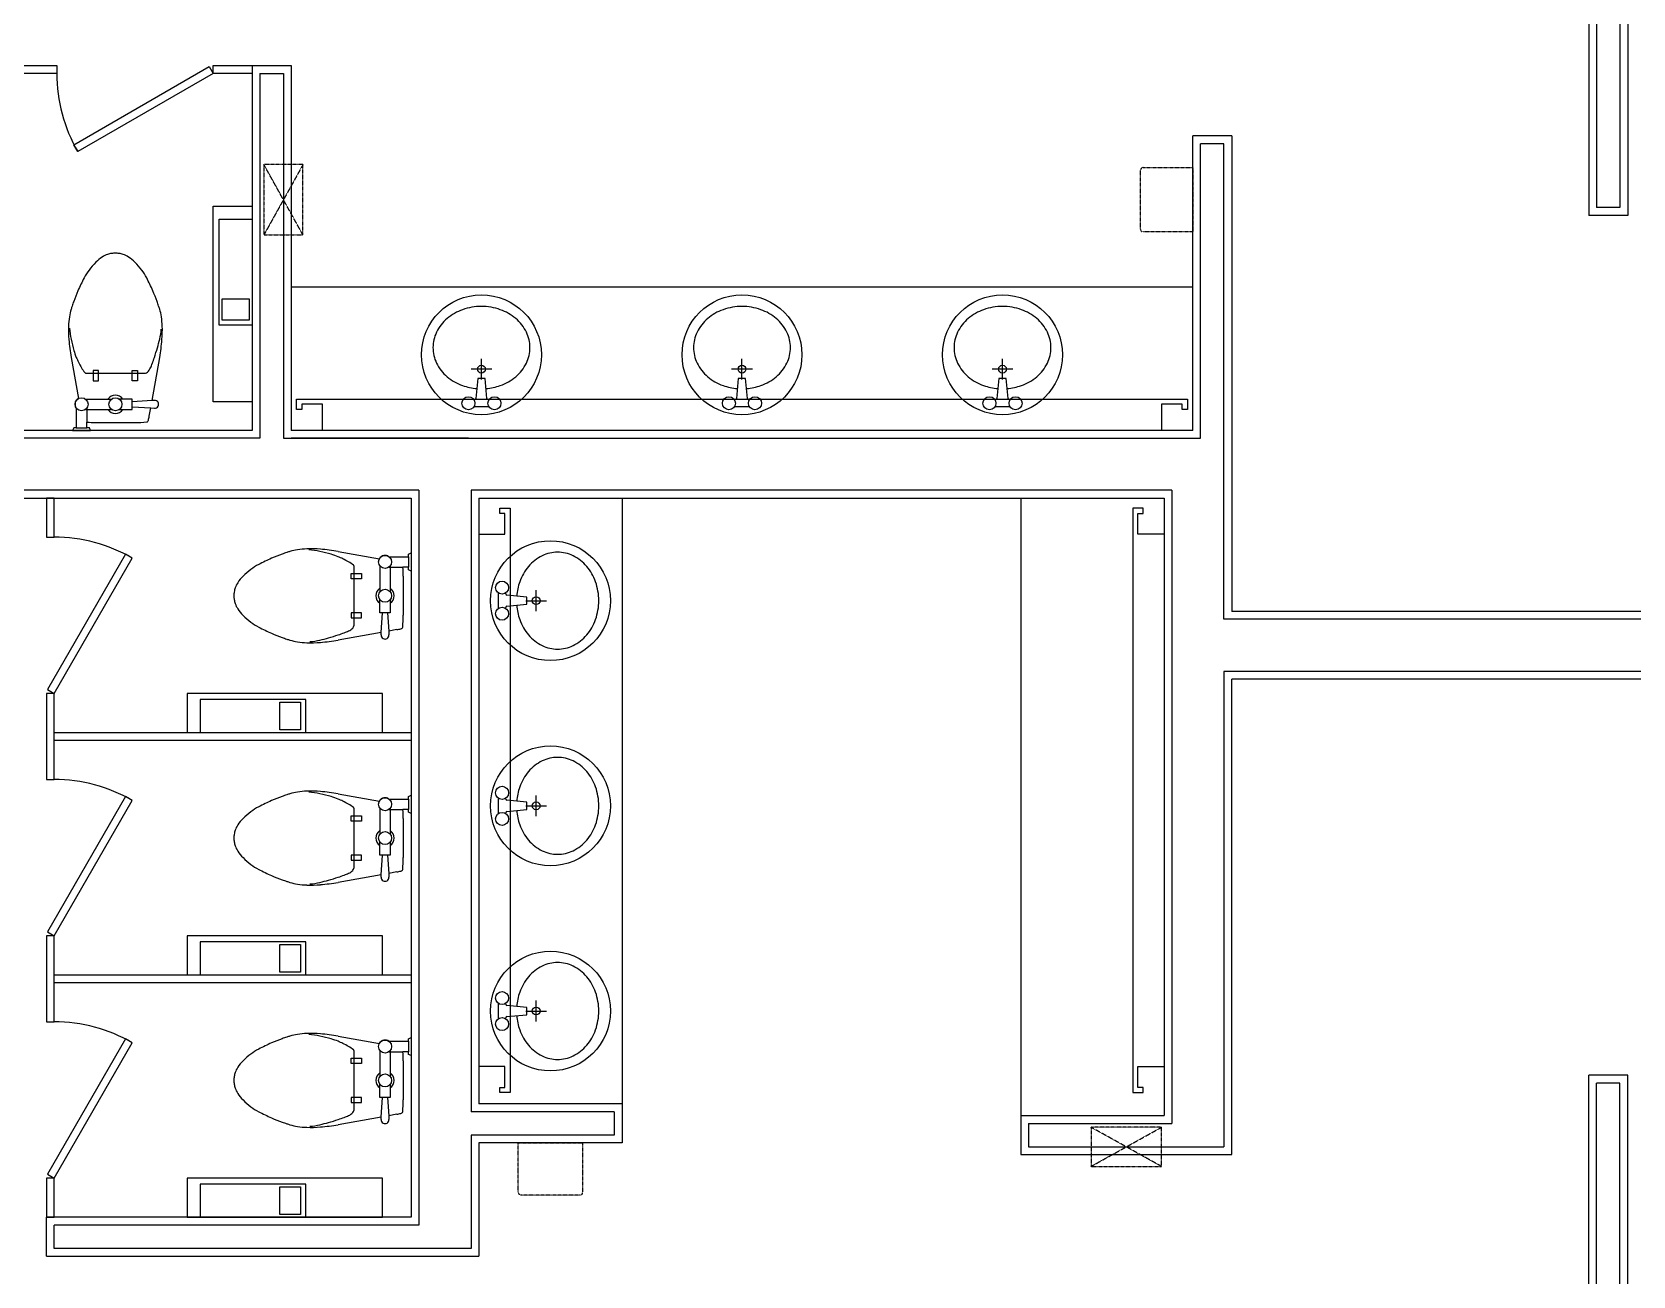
# Model space of a CAD drawing. Header units: millimetres. Extents: x -7718 to 421089, y 87466 to 341395.
# Drawn here: x 124328 to 130473, y 173913 to 178687 of the extents above; entities that cross this region are included whole.
import ezdxf

# ---------------------------------------------------------------- set-up
doc = ezdxf.new("R2010")
doc.units = ezdxf.units.MM
doc.header["$LTSCALE"] = 200
doc.header["$MEASUREMENT"] = 0
doc.linetypes.add('HIDDEN2', pattern=[0.188, 0.125, -0.063])
doc.layers.add('e-plan', color=9, linetype='CONTINUOUS')

msp = doc.modelspace()

# ---------------------------------------------------------------- linework, layer by layer
at = {"layer": 'e-plan'}
for p, q in [((130422.6, 181708.6), (130422.6, 178013.6)), ((130302.6, 181478.6), (130302.6, 177983.6)), ((130332.6, 181508.6), (130332.6, 178013.6)), ((130452.6, 181088.6), (130452.6, 177983.6)), ((124092.6, 178558.6), (124422.6, 178558.6)), ((124422.6, 178528.6), (124092.6, 178528.6)), ((124422.6, 178558.6), (124422.6, 178528.6)), ((124488, 178254.6), (125007.6, 178554.6)), ((125022.6, 178528.6), (124503, 178228.6)), ((125007.6, 178554.6), (125022.6, 178528.6)), ((125022.6, 178528.6), (125022.6, 178558.6)), ((125022.6, 178558.6), (125172.6, 178558.6)), ((125172.6, 178528.6), (125022.6, 178528.6)), ((125172.6, 178558.6), (125172.6, 177158.6)), ((125172.6, 178558.6), (125322.6, 178558.6)), ((125172.6, 178558.6), (125172.6, 178528.6)), ((125202.6, 178528.6), (125202.6, 177128.6)), ((125202.6, 178528.6), (125292.6, 178528.6)), ((125292.6, 178528.6), (125292.6, 177128.6)), ((125322.6, 178558.6), (125322.6, 177158.6)), ((128932.6, 178288.6), (128782.6, 178288.6)), ((128782.6, 177158.6), (128782.6, 178288.6)), ((128932.6, 178288.6), (128932.6, 176463.6)), ((124503, 178228.6), (124488, 178254.6)), ((128812.6, 177128.6), (128812.6, 178258.6)), ((128902.6, 178258.6), (128812.6, 178258.6)), ((128902.6, 176433.6), (128902.6, 178258.6)), ((125022.6, 177268.6), (125022.6, 178018.6)), ((125022.6, 178018.6), (125172.6, 178018.6)), ((125045.6, 177968.6), (125172.6, 177968.6)), ((125045.6, 177562.6), (125045.6, 177968.6)), ((125172.6, 178018.6), (125172.6, 177268.6)), ((125172.6, 177968.6), (125172.6, 177562.6)), ((130452.6, 177983.6), (130302.6, 177983.6)), ((130422.6, 178013.6), (130332.6, 178013.6)), ((125162.6, 177662.6), (125055.6, 177662.6)), ((125055.6, 177662.6), (125055.6, 177582.6)), ((125162.6, 177582.6), (125162.6, 177662.6)), ((125172.6, 177562.6), (125045.6, 177562.6)), ((125055.6, 177582.6), (125162.6, 177582.6)), ((124477.6, 177438.6), (124505.5, 177280.5)), ((124788.4, 177273), (124817.6, 177438.6)), ((126052.6, 177353.6), (126052.6, 177433.6)), ((127052.6, 177353.6), (127052.6, 177433.6)), ((128052.6, 177353.6), (128052.6, 177433.6)), ((124532.6, 177378.6), (124647.6, 177378.6)), ((124582.6, 177388.6), (124562.6, 177388.6)), ((124562.6, 177388.6), (124562.6, 177348.6)), ((124562.6, 177348.6), (124582.6, 177348.6)), ((124582.6, 177348.6), (124582.6, 177388.6)), ((124647.6, 177378.6), (124762.6, 177378.6)), ((124712.6, 177348.6), (124712.6, 177388.6)), ((124712.6, 177388.6), (124732.6, 177388.6)), ((124732.6, 177348.6), (124712.6, 177348.6)), ((124732.6, 177388.6), (124732.6, 177348.6)), ((126092.6, 177393.6), (126012.6, 177393.6)), ((126038.6, 177357.6), (126031.4, 177281.1)), ((126066.6, 177357.6), (126038.6, 177357.6)), ((126073.8, 177281.1), (126066.6, 177357.6)), ((127092.6, 177393.6), (127012.6, 177393.6)), ((127038.6, 177357.6), (127031.4, 177281.1)), ((127066.6, 177357.6), (127038.6, 177357.6)), ((127073.8, 177281.1), (127066.6, 177357.6)), ((128092.6, 177393.6), (128012.6, 177393.6)), ((128038.6, 177357.6), (128031.3, 177281.1)), ((128066.6, 177357.6), (128038.6, 177357.6)), ((128073.8, 177281.1), (128066.6, 177357.6)), ((124497.6, 177243.6), (124497.6, 177168.6)), ((124532.6, 177278.6), (124632.6, 177278.6)), ((124532.6, 177238.6), (124632.6, 177238.6)), ((124537.6, 177243.6), (124537.6, 177189.9)), ((124712.6, 177278.6), (124662.6, 177278.6)), ((124662.6, 177238.6), (124712.6, 177238.6)), ((124712.6, 177238.6), (124712.6, 177278.6)), ((124788.4, 177273), (124712.6, 177268.6)), ((124712.6, 177248.6), (124783.2, 177244.4)), ((124777.6, 177213.6), (124783.2, 177244.4)), ((124783.2, 177244.4), (124797.6, 177243.6)), ((124797.6, 177273.6), (124788.4, 177273)), ((125172.6, 177268.6), (125022.6, 177268.6)), ((125342.6, 177238.6), (125342.6, 177278.6)), ((125342.6, 177278.6), (128762.6, 177278.6)), ((125362.6, 177238.6), (125342.6, 177238.6)), ((125442.6, 177258.6), (125362.6, 177258.6)), ((125362.6, 177258.6), (125362.6, 177238.6)), ((125442.6, 177158.6), (125442.6, 177258.6)), ((126026.4, 177276.6), (126023.3, 177276.6)), ((126081.9, 177248.6), (126023.3, 177248.6)), ((126081.9, 177276.6), (126078.8, 177276.6)), ((127026.4, 177276.6), (127023.3, 177276.6)), ((127081.9, 177248.6), (127023.3, 177248.6)), ((127081.9, 177276.6), (127078.8, 177276.6)), ((128026.4, 177276.6), (128023.3, 177276.6)), ((128081.9, 177248.6), (128023.3, 177248.6)), ((128081.9, 177276.6), (128078.8, 177276.6)), ((128742.6, 177258.6), (128662.6, 177258.6)), ((128662.6, 177258.6), (128662.6, 177158.6)), ((128742.6, 177238.6), (128742.6, 177258.6)), ((128762.6, 177238.6), (128742.6, 177238.6)), ((128762.6, 177278.6), (128762.6, 177238.6)), ((124487.6, 177168.6), (124482.6, 177158.6)), ((124497.6, 177168.6), (124487.6, 177168.6)), ((124497.6, 177168.6), (124537.6, 177168.6)), ((124537.6, 177168.6), (124537.6, 177189.9)), ((124547.6, 177168.6), (124537.6, 177168.6)), ((124552.6, 177158.6), (124547.6, 177168.6)), ((124572.6, 177188.6), (124647.6, 177188.6)), ((124647.6, 177188.6), (124722.6, 177188.6)), ((125202.6, 177128.6), (121452.6, 177128.6)), ((125172.6, 177158.6), (121482.6, 177158.6)), ((124482.6, 177158.6), (124552.6, 177158.6)), ((125292.6, 177128.6), (128812.6, 177128.6)), ((128782.6, 177158.6), (125322.6, 177158.6)), ((126002.6, 177128.6), (125322.6, 177128.6)), ((125812.6, 176928.6), (121452.6, 176928.6)), ((125812.6, 176928.6), (125812.6, 174108.6)), ((128702.6, 176928.6), (126012.6, 176928.6)), ((126012.6, 176928.6), (126012.6, 174543.6)), ((128702.6, 176928.6), (128702.6, 174498.6)), ((121482.6, 176898.6), (125782.6, 176898.6)), ((124412.6, 176898.6), (124382.6, 176898.6)), ((124382.6, 176898.6), (124382.6, 176748.6)), ((124412.6, 176748.6), (124412.6, 176898.6)), ((125782.6, 176898.6), (125782.6, 174138.6)), ((126042.6, 176898.6), (128672.6, 176898.6)), ((126042.6, 176898.6), (126042.6, 174573.6)), ((126122.6, 176840), (126122.6, 176860)), ((126122.6, 176860), (126162.6, 176860)), ((126162.6, 176860), (126162.6, 174617)), ((128592.6, 176860), (128552.6, 176860)), ((128552.6, 176860), (128552.6, 174617)), ((128592.6, 176840), (128592.6, 176860)), ((128672.6, 176898.6), (128672.6, 174528.6)), ((126142.6, 176840), (126122.6, 176840)), ((126142.6, 176760), (126142.6, 176840)), ((128572.6, 176760), (128572.6, 176840)), ((128572.6, 176840), (128592.6, 176840)), ((124382.6, 176748.6), (124412.6, 176748.6)), ((126042.6, 176760), (126142.6, 176760)), ((128672.6, 176760), (128572.6, 176760)), ((124686.6, 176683.2), (124386.6, 176163.6)), ((124712.6, 176668.2), (124686.6, 176683.2)), ((125502.6, 176693.6), (125660.7, 176665.7)), ((125697.6, 176673.6), (125772.6, 176673.6)), ((125772.6, 176683.6), (125782.6, 176688.6)), ((125772.6, 176673.6), (125772.6, 176683.6)), ((125772.6, 176673.6), (125772.6, 176633.6)), ((125782.6, 176688.6), (125782.6, 176618.6)), ((124412.6, 176148.6), (124712.6, 176668.2)), ((125552.6, 176588.6), (125552.6, 176608.6)), ((125552.6, 176608.6), (125592.6, 176608.6)), ((125562.6, 176638.6), (125562.6, 176523.6)), ((125592.6, 176608.6), (125592.6, 176588.6)), ((125662.6, 176638.6), (125662.6, 176538.6)), ((125697.6, 176633.6), (125751.2, 176633.6)), ((125702.6, 176638.6), (125702.6, 176538.6)), ((125772.6, 176633.6), (125751.2, 176633.6)), ((125772.6, 176623.6), (125772.6, 176633.6)), ((125782.6, 176618.6), (125772.6, 176623.6)), ((125592.6, 176588.6), (125552.6, 176588.6)), ((125752.6, 176598.6), (125752.6, 176523.6)), ((125562.6, 176523.6), (125562.6, 176408.6)), ((125662.6, 176458.6), (125662.6, 176508.6)), ((125702.6, 176508.6), (125702.6, 176458.6)), ((125752.6, 176523.6), (125752.6, 176448.6)), ((126117.6, 176475.6), (126117.6, 176534.1)), ((126145.6, 176531), (126145.6, 176534.1)), ((126226.6, 176518.8), (126150.1, 176526.1)), ((126150.1, 176483.6), (126226.6, 176490.8)), ((126222.6, 176504.8), (126302.6, 176504.8)), ((126226.6, 176490.8), (126226.6, 176518.8)), ((126262.6, 176464.8), (126262.6, 176544.8)), ((125592.6, 176458.6), (125552.6, 176458.6)), ((125552.6, 176458.6), (125552.6, 176438.6)), ((125552.6, 176438.6), (125592.6, 176438.6)), ((125592.6, 176438.6), (125592.6, 176458.6)), ((125702.6, 176458.6), (125662.6, 176458.6)), ((125668.1, 176382.8), (125672.6, 176458.6)), ((125692.6, 176458.6), (125696.7, 176388)), ((126145.6, 176475.6), (126145.6, 176478.6)), ((131702.6, 176433.6), (128902.6, 176433.6)), ((131672.6, 176463.6), (128932.6, 176463.6)), ((125668.1, 176382.8), (125502.6, 176353.6)), ((125667.6, 176373.6), (125668.1, 176382.8)), ((125727.6, 176393.6), (125696.7, 176388)), ((125696.7, 176388), (125697.6, 176373.6)), ((131702.6, 176233.6), (128902.6, 176233.6)), ((128902.6, 176233.6), (128902.6, 174408.6)), ((131672.6, 176203.6), (128932.6, 176203.6)), ((128932.6, 174378.6), (128932.6, 176203.6)), ((124412.6, 176148.6), (124382.6, 176148.6)), ((124382.6, 176148.6), (124382.6, 175818.6)), ((124386.6, 176163.6), (124412.6, 176148.6)), ((124412.6, 175818.6), (124412.6, 176148.6)), ((125672.6, 176148.6), (124922.6, 176148.6)), ((124922.6, 176148.6), (124922.6, 175998.6)), ((124972.6, 176125.6), (124972.6, 175998.6)), ((125378.6, 176125.6), (124972.6, 176125.6)), ((125378.6, 175998.6), (125378.6, 176125.6)), ((125672.6, 175998.6), (125672.6, 176148.6)), ((125278.6, 176008.6), (125278.6, 176115.6)), ((125278.6, 176115.6), (125358.6, 176115.6)), ((125358.6, 176115.6), (125358.6, 176008.6)), ((124412.6, 175968.6), (124412.6, 175998.6)), ((124412.6, 175998.6), (124922.7, 175998.6)), ((124922.6, 175998.6), (125672.6, 175998.6)), ((124922.7, 175998.6), (124922.7, 175998.4)), ((124922.7, 175998.4), (124972.7, 175998.4)), ((124972.6, 175998.6), (125378.6, 175998.6)), ((124972.7, 175998.4), (125378.7, 175998.5)), ((124972.7, 175998.4), (124972.7, 175998.4)), ((125358.6, 176008.6), (125278.6, 176008.6)), ((125378.7, 175998.5), (125782.6, 175998.6)), ((125782.6, 175998.6), (125782.6, 175968.6)), ((125782.6, 175968.6), (124412.6, 175968.6)), ((124382.6, 175818.6), (124412.6, 175818.6)), ((124686.6, 175753.2), (124386.6, 175233.6)), ((124712.6, 175738.2), (124686.6, 175753.2)), ((125502.6, 175763.6), (125660.7, 175735.7)), ((125772.6, 175753.6), (125782.6, 175758.6)), ((125772.6, 175743.6), (125772.6, 175753.6)), ((125782.6, 175758.6), (125782.6, 175688.6)), ((126262.6, 175677.3), (126262.6, 175757.3)), ((124412.6, 175218.6), (124712.6, 175738.2)), ((125562.6, 175708.6), (125562.6, 175593.6)), ((125662.6, 175708.6), (125662.6, 175608.6)), ((125697.6, 175743.6), (125772.6, 175743.6)), ((125697.6, 175703.6), (125751.2, 175703.6)), ((125702.6, 175708.6), (125702.6, 175608.6)), ((125772.6, 175703.6), (125751.2, 175703.6)), ((125772.6, 175743.6), (125772.6, 175703.6)), ((125772.6, 175693.6), (125772.6, 175703.6)), ((125782.6, 175688.6), (125772.6, 175693.6)), ((126117.6, 175688.1), (126117.6, 175746.6)), ((126145.6, 175743.5), (126145.6, 175746.6)), ((126145.6, 175688.1), (126145.6, 175691.1)), ((126226.6, 175731.3), (126150.1, 175738.6)), ((126150.1, 175696.1), (126226.6, 175703.3)), ((126222.6, 175717.3), (126302.6, 175717.3)), ((126226.6, 175703.3), (126226.6, 175731.3)), ((125552.6, 175658.6), (125552.6, 175678.6)), ((125552.6, 175678.6), (125592.6, 175678.6)), ((125592.6, 175658.6), (125552.6, 175658.6)), ((125592.6, 175678.6), (125592.6, 175658.6)), ((125752.6, 175668.6), (125752.6, 175593.6)), ((125562.6, 175593.6), (125562.6, 175478.6)), ((125662.6, 175528.6), (125662.6, 175578.6)), ((125702.6, 175578.6), (125702.6, 175528.6)), ((125752.6, 175593.6), (125752.6, 175518.6)), ((125592.6, 175528.6), (125552.6, 175528.6)), ((125552.6, 175528.6), (125552.6, 175508.6)), ((125552.6, 175508.6), (125592.6, 175508.6)), ((125592.6, 175508.6), (125592.6, 175528.6)), ((125702.6, 175528.6), (125662.6, 175528.6)), ((125668.1, 175452.8), (125672.6, 175528.6)), ((125692.6, 175528.6), (125696.7, 175458)), ((125668.1, 175452.8), (125502.6, 175423.6)), ((125667.6, 175443.6), (125668.1, 175452.8)), ((125727.6, 175463.6), (125696.7, 175458)), ((125696.7, 175458), (125697.6, 175443.6)), ((124412.6, 175218.6), (124382.6, 175218.6)), ((124382.6, 175218.6), (124382.6, 174888.6)), ((124386.6, 175233.6), (124412.6, 175218.6)), ((124412.6, 174888.6), (124412.6, 175218.6)), ((125672.6, 175218.6), (124922.6, 175218.6)), ((124922.6, 175218.6), (124922.6, 175068.6)), ((124972.6, 175195.6), (124972.6, 175068.6)), ((125378.6, 175195.6), (124972.6, 175195.6)), ((125378.6, 175068.6), (125378.6, 175195.6)), ((125672.6, 175068.6), (125672.6, 175218.6)), ((125278.6, 175078.6), (125278.6, 175185.6)), ((125278.6, 175185.6), (125358.6, 175185.6)), ((125358.6, 175185.6), (125358.6, 175078.6)), ((125358.6, 175078.6), (125278.6, 175078.6)), ((124412.6, 175038.6), (124412.6, 175068.6)), ((124412.6, 175068.6), (124922.7, 175068.6)), ((125782.6, 175038.6), (124412.6, 175038.6)), ((124922.6, 175068.6), (125672.6, 175068.6)), ((124922.7, 175068.6), (124922.7, 175068.4)), ((124922.7, 175068.4), (124972.7, 175068.4)), ((124972.6, 175068.6), (125378.6, 175068.6)), ((124972.7, 175068.4), (125378.7, 175068.5)), ((124972.7, 175068.4), (124972.7, 175068.4)), ((125378.7, 175068.5), (125782.6, 175068.6)), ((125782.6, 175068.6), (125782.6, 175038.6)), ((126117.6, 174900.6), (126117.6, 174959.1)), ((126145.6, 174956), (126145.6, 174959.1)), ((126226.6, 174943.8), (126150.1, 174951.1)), ((126262.6, 174889.8), (126262.6, 174969.8)), ((124382.6, 174888.6), (124412.6, 174888.6)), ((126145.6, 174900.6), (126145.6, 174903.6)), ((126150.1, 174908.6), (126226.6, 174915.8)), ((126222.6, 174929.8), (126302.6, 174929.8)), ((126226.6, 174915.8), (126226.6, 174943.8)), ((125502.6, 174833.6), (125660.7, 174805.7)), ((125772.6, 174823.6), (125782.6, 174828.6)), ((125782.6, 174828.6), (125782.6, 174758.6)), ((124686.6, 174823.2), (124386.6, 174303.6)), ((124412.6, 174288.6), (124712.6, 174808.2)), ((124712.6, 174808.2), (124686.6, 174823.2)), ((125562.6, 174778.6), (125562.6, 174663.6)), ((125662.6, 174778.6), (125662.6, 174678.6)), ((125697.6, 174813.6), (125772.6, 174813.6)), ((125697.6, 174773.6), (125751.2, 174773.6)), ((125702.6, 174778.6), (125702.6, 174678.6)), ((125772.6, 174773.6), (125751.2, 174773.6)), ((125772.6, 174813.6), (125772.6, 174823.6)), ((125772.6, 174813.6), (125772.6, 174773.6)), ((125772.6, 174763.6), (125772.6, 174773.6)), ((125552.6, 174728.6), (125552.6, 174748.6)), ((125552.6, 174748.6), (125592.6, 174748.6)), ((125592.6, 174728.6), (125552.6, 174728.6)), ((125592.6, 174748.6), (125592.6, 174728.6)), ((125752.6, 174738.6), (125752.6, 174663.6)), ((125782.6, 174758.6), (125772.6, 174763.6)), ((126142.6, 174717), (126042.6, 174717)), ((126142.6, 174637), (126142.6, 174717)), ((128572.6, 174637), (128572.6, 174717)), ((128572.6, 174717), (128672.6, 174717)), ((125562.6, 174663.6), (125562.6, 174548.6)), ((125662.6, 174598.6), (125662.6, 174648.6)), ((125702.6, 174648.6), (125702.6, 174598.6)), ((125752.6, 174663.6), (125752.6, 174588.6)), ((130452.6, 174683.6), (130302.6, 174683.6)), ((130302.6, 171188.6), (130302.6, 174683.6)), ((130332.6, 171158.6), (130332.6, 174653.6)), ((130422.6, 174653.6), (130332.6, 174653.6)), ((130422.6, 170958.6), (130422.6, 174653.6)), ((130452.6, 171158.6), (130452.6, 174683.6)), ((125592.6, 174598.6), (125552.6, 174598.6)), ((125552.6, 174598.6), (125552.6, 174578.6)), ((125592.6, 174578.6), (125592.6, 174598.6)), ((125702.6, 174598.6), (125662.6, 174598.6)), ((125668.1, 174522.8), (125672.6, 174598.6)), ((125692.6, 174598.6), (125696.7, 174528)), ((126122.6, 174617), (126122.6, 174637)), ((126122.6, 174637), (126142.6, 174637)), ((126162.6, 174617), (126122.6, 174617)), ((128552.6, 174617), (128592.6, 174617)), ((128592.6, 174637), (128572.6, 174637)), ((128592.6, 174617), (128592.6, 174637)), ((125668.1, 174522.8), (125502.6, 174493.6)), ((125552.6, 174578.6), (125592.6, 174578.6)), ((125667.6, 174513.6), (125668.1, 174522.8)), ((125727.6, 174533.6), (125696.7, 174528)), ((125696.7, 174528), (125697.6, 174513.6)), ((126562.6, 174543.6), (126012.6, 174543.6)), ((126592.6, 174573.6), (126042.6, 174573.6)), ((126562.6, 174543.6), (126562.6, 174453.6)), ((126592.6, 174573.6), (126592.6, 174423.6)), ((128122.6, 174528.6), (128672.6, 174528.6)), ((128122.6, 174528.6), (128122.6, 174378.6)), ((128152.6, 174498.6), (128702.6, 174498.6)), ((128152.6, 174498.6), (128152.6, 174408.6)), ((126012.6, 174453.6), (126012.6, 174018.6)), ((126562.6, 174453.6), (126012.6, 174453.6)), ((126042.6, 174423.6), (126042.6, 173988.6)), ((126592.6, 174423.6), (126042.6, 174423.6)), ((128152.6, 174408.6), (128902.6, 174408.6)), ((128122.6, 174378.6), (128932.6, 174378.6)), ((124412.6, 174288.6), (124382.6, 174288.6)), ((124382.6, 174288.6), (124382.6, 174138.6)), ((124386.6, 174303.6), (124412.6, 174288.6)), ((124412.6, 174138.6), (124412.6, 174288.6)), ((125672.6, 174288.6), (124922.6, 174288.6)), ((124922.6, 174288.6), (124922.6, 174138.6)), ((125672.6, 174138.6), (125672.6, 174288.6)), ((124972.6, 174265.6), (124972.6, 174138.6)), ((125378.6, 174265.6), (124972.6, 174265.6)), ((125278.6, 174148.6), (125278.6, 174255.6)), ((125278.6, 174255.6), (125358.6, 174255.6)), ((125358.6, 174255.6), (125358.6, 174148.6)), ((125378.6, 174138.6), (125378.6, 174265.6)), ((124382.6, 173988.6), (124382.6, 174138.6)), ((125782.6, 174138.6), (124382.6, 174138.6)), ((124382.6, 174138.6), (124412.6, 174138.6)), ((125812.6, 174108.6), (124412.6, 174108.6)), ((124412.6, 174018.6), (124412.6, 174108.6)), ((124922.6, 174138.6), (125672.6, 174138.6)), ((124972.6, 174138.6), (125378.6, 174138.6)), ((125358.6, 174148.6), (125278.6, 174148.6)), ((124382.6, 173988.6), (126042.6, 173988.6)), ((126012.6, 174018.6), (124412.6, 174018.6))]:
    msp.add_line(p, q, dxfattribs=at)
at = {"layer": 'e-plan', "linetype": 'HIDDEN2', "ltscale": 0.02}
for p, q in [((125367.6, 177908.6), (125217.6, 178178.6)), ((125367.6, 178178.6), (125217.6, 177908.6)), ((128392.6, 174333.6), (128662.6, 174483.6)), ((128662.6, 174333.6), (128392.6, 174483.6))]:
    msp.add_line(p, q, dxfattribs=at)
at = {"layer": 'e-plan', "linetype": 'HIDDEN2', "ltscale": 0.005}
for p, q in [((125367.6, 178178.6), (125217.6, 178178.6)), ((125217.6, 178178.6), (125217.6, 177908.6)), ((125367.6, 177908.6), (125367.6, 178178.6)), ((128582.6, 177930.1), (128582.6, 178157.1)), ((128592.6, 178167.1), (128782.6, 178167.1)), ((128782.6, 178167.1), (128782.6, 177920.1)), ((125217.6, 177908.6), (125367.6, 177908.6)), ((128782.6, 177920.1), (128592.6, 177920.1)), ((128392.6, 174483.6), (128392.6, 174333.6)), ((128662.6, 174483.6), (128392.6, 174483.6)), ((128662.6, 174333.6), (128662.6, 174483.6)), ((126194.1, 174233.6), (126194.1, 174423.6)), ((126194.1, 174423.6), (126441.1, 174423.6)), ((126441.1, 174423.6), (126441.1, 174233.6)), ((128392.6, 174333.6), (128662.6, 174333.6)), ((126431.1, 174223.6), (126204.1, 174223.6))]:
    msp.add_line(p, q, dxfattribs=at)
at = {"layer": 'e-plan', "ltscale": 400}
for p, q in [((128782.6, 177708.6), (125322.6, 177708.6)), ((126592.6, 176898.6), (126592.6, 174573.6)), ((128122.6, 176898.6), (128122.6, 174528.6))]:
    msp.add_line(p, q, dxfattribs=at)
at = {"layer": 'e-plan'}
for centre, radius in [((126052.6, 177448.6), 230), ((127052.6, 177448.6), 230), ((128052.6, 177448.6), 230), ((126052.6, 177393.6), 15), ((127052.6, 177393.6), 15), ((128052.6, 177393.6), 15), ((124517.6, 177258.6), 25), ((124647.6, 177258.6), 25), ((126002.6, 177262.6), 25), ((126102.6, 177262.6), 25), ((127002.6, 177262.6), 25), ((127102.6, 177262.6), 25), ((128002.6, 177262.6), 25), ((128102.6, 177262.6), 25), ((126317.6, 176504.8), 230), ((125682.6, 176653.6), 25), ((125682.6, 176523.6), 25), ((126131.6, 176554.8), 25), ((126262.6, 176504.8), 15), ((126131.6, 176454.8), 25), ((126317.6, 175717.3), 230), ((125682.6, 175723.6), 25), ((126131.6, 175767.3), 25), ((126131.6, 175667.3), 25), ((126262.6, 175717.3), 15), ((125682.6, 175593.6), 25), ((126317.6, 174929.8), 230), ((126131.6, 174979.8), 25), ((126131.6, 174879.8), 25), ((126262.6, 174929.8), 15), ((125682.6, 174793.6), 25), ((125682.6, 174663.6), 25)]:
    msp.add_circle(centre, radius, dxfattribs=at)
for centre, radius, start, end in [((125022.6, 178528.6), 600, 180, 210), ((124650.9, 177731), 107.9, 99.46232, 107.99006), ((124647.6, 177750.9), 87.7, 90, 99.46232), ((124647.6, 177750.9), 87.7, 80.53768, 90), ((124644.3, 177731), 107.9, 72.00994, 80.53768), ((124764.9, 177609.8), 273.1, 134.78082, 143.1301), ((124688.8, 177686.5), 165, 123.69007, 134.78082), ((124643.1, 177755), 82.6, 107.99006, 123.69007), ((124652.1, 177755), 82.6, 56.30993, 72.00994), ((124606.4, 177686.5), 165, 45.21918, 56.30993), ((124530.2, 177609.8), 273.1, 36.8699, 45.21918), ((125314.2, 177334), 886.9, 152.49272, 156.03751), ((124720.3, 177643.2), 217.3, 143.1301, 152.49272), ((124574.9, 177643.2), 217.3, 27.50728, 36.8699), ((123981, 177334), 886.9, 23.96249, 27.50728), ((125436.5, 177317.4), 1006.7, 160.48917, 161.56505), ((125017.7, 177465.7), 562.4, 156.03751, 160.48917), ((124277.4, 177465.7), 562.4, 19.51083, 23.96249), ((123858.6, 177317.4), 1006.7, 18.43495, 19.51083), ((124770.9, 177548.1), 303.5, 171.25384, 178.02767), ((124681.4, 177561.9), 212.9, 163.16389, 171.25384), ((124913.9, 177491.6), 455.9, 161.56505, 163.16389), ((124381.2, 177491.6), 455.9, 16.83611, 18.43495), ((124613.8, 177561.9), 212.9, 8.74616, 16.83611), ((124524.2, 177548.1), 303.5, 1.97233, 8.74616), ((126042.2, 177445.2), 187.1, 109.38487, 130.34665), ((126052.6, 177415.7), 218.4, 90, 109.38487), ((126052.6, 177415.7), 218.4, 70.61513, 90), ((126063, 177445.2), 187.1, 49.65335, 70.61513), ((127042.2, 177445.2), 187.1, 109.38487, 130.34665), ((127052.6, 177415.7), 218.4, 90, 109.38487), ((127052.6, 177415.7), 218.4, 70.61513, 90), ((127063, 177445.2), 187.1, 49.65335, 70.61513), ((128042.2, 177445.2), 187.1, 109.38487, 130.34665), ((128052.6, 177415.7), 218.4, 90, 109.38487), ((128052.6, 177415.7), 218.4, 70.61513, 90), ((128063, 177445.2), 187.1, 49.65335, 70.61513), ((124908.7, 177543.4), 441.4, 178.02767, 184.76364), ((124807.8, 177576.7), 337.2, 184.39871, 191.65654), ((124580.1, 177566), 244.3, 346.41664, 355.60129), ((124386.4, 177543.4), 441.4, 355.23636, 1.97233), ((126001.5, 177476.1), 134.9, 154.00528, 180), ((126026.2, 177464), 162.4, 130.34665, 154.00528), ((126079, 177464), 162.4, 25.99472, 49.65335), ((126103.7, 177476.1), 134.9, 0, 25.99472), ((127001.5, 177476.1), 134.9, 154.00528, 180), ((127026.2, 177464), 162.4, 130.34665, 154.00528), ((127079, 177464), 162.4, 25.99472, 49.65335), ((127103.7, 177476.1), 134.9, 0, 25.99472), ((128001.5, 177476.1), 134.9, 154.00528, 180), ((128026.2, 177464), 162.4, 130.34665, 154.00528), ((128078.9, 177464), 162.4, 25.99472, 49.65335), ((128103.6, 177476.1), 134.9, 0, 25.99472), ((125240.9, 177571.1), 774.8, 184.76364, 189.84658), ((125064.4, 177629.6), 599.2, 191.65654, 195.9454), ((123785.6, 177767.9), 1064.2, 341.97138, 344.0546), ((124012.9, 177703), 827.8, 344.0546, 346.41664), ((124054.2, 177571.1), 774.8, 350.15342, 355.23636), ((126001.5, 177476.1), 134.9, 180, 205.99472), ((126103.7, 177476.1), 134.9, 334.00528, 0), ((127001.5, 177476.1), 134.9, 180, 205.99472), ((127103.7, 177476.1), 134.9, 334.00528, 0), ((128001.5, 177476.1), 134.9, 180, 205.99472), ((128103.6, 177476.1), 134.9, 334.00528, 0), ((124713.6, 177529.4), 234.4, 195.9454, 202.80534), ((124776.7, 177556), 302.8, 202.80534, 206.56505), ((124930.5, 177632.9), 474.7, 206.56505, 209.56748), ((124516.6, 177517.4), 291.3, 335.9278, 339.44395), ((124261.6, 177613), 563.7, 339.44395, 341.97138), ((126026.2, 177488.1), 162.4, 205.99472, 229.65335), ((126079, 177488.1), 162.4, 310.34665, 334.00528), ((127026.2, 177488.1), 162.4, 205.99472, 229.65335), ((127079, 177488.1), 162.4, 310.34665, 334.00528), ((128026.2, 177488.1), 162.4, 205.99472, 229.65335), ((128078.9, 177488.1), 162.4, 310.34665, 334.00528), ((124669.3, 177484.7), 174.4, 209.56748, 216.8699), ((124532.6, 177382.1), 3.54, 216.8699, 270), ((124762.6, 177390.9), 12.3, 270, 315), ((124732.6, 177420.9), 54.8, 315, 335.9278), ((126042.2, 177507), 187.1, 229.65335, 250.61513), ((126063, 177507), 187.1, 289.38487, 310.34665), ((127042.2, 177507), 187.1, 229.65335, 250.61513), ((127063, 177507), 187.1, 289.38487, 310.34665), ((128042.2, 177507), 187.1, 229.65335, 250.61513), ((128063, 177507), 187.1, 289.38487, 310.34665), ((124647.6, 177258.6), 35, 34.8499, 145.1501), ((126052.6, 177536.5), 218.4, 250.61513, 265.36226), ((126052.6, 177536.5), 218.4, 274.63774, 289.38487), ((127052.6, 177536.5), 218.4, 250.61513, 265.36226), ((127052.6, 177536.5), 218.4, 274.63774, 289.38487), ((128052.6, 177536.5), 218.4, 250.61513, 265.36226), ((128052.6, 177536.5), 218.4, 274.63774, 289.38487), ((124517.6, 177258.6), 25, 118.93716, 216.8699), ((124647.6, 177258.6), 35, 214.8499, 325.1501), ((124798.5, 177258.6), 15, 266.63354, 93.36646), ((126026.4, 177281.6), 5, 270, 354.60905), ((126078.8, 177281.6), 5, 185.39095, 270), ((127026.4, 177281.6), 5, 270, 354.60905), ((127078.8, 177281.6), 5, 185.39095, 270), ((128026.4, 177281.6), 5, 270, 354.60905), ((128078.8, 177281.6), 5, 185.39095, 270), ((124572.6, 177651.3), 462.7, 265.66172, 270), ((124722.6, 177651.3), 462.7, 270, 275.71059), ((124768.1, 177195.9), 5.01, 275.71059, 332.92632), ((124754.7, 177202.7), 20, 332.92632, 345.96376), ((124530.7, 177258.7), 251, 345.96376, 349.64031), ((124412.6, 176148.6), 600, 60, 90), ((125475.4, 176153.5), 562.4, 109.51083, 113.96249), ((125623.8, 175734.7), 1006.7, 108.43495, 109.51083), ((125449.6, 176257.3), 455.9, 106.83611, 108.43495), ((125379.2, 176489.8), 212.9, 98.74616, 106.83611), ((125393, 176400.2), 303.5, 91.97233, 98.74616), ((125397.8, 176262.5), 441.4, 85.23636, 91.97233), ((125364.4, 176363.3), 337.2, 78.34346, 85.60129), ((125311.5, 176106.8), 599.2, 74.0546, 78.34346), ((125370.1, 175930.2), 774.8, 80.15342, 85.23636), ((125411.7, 176457.5), 234.4, 67.19466, 74.0546), ((125385.2, 176394.5), 302.8, 63.43495, 67.19466), ((125682.6, 176653.6), 25, 53.1301, 151.06284), ((126357.1, 176531.2), 162.4, 115.99472, 139.65335), ((126345.1, 176555.9), 134.9, 90, 115.99472), ((126345.1, 176555.9), 134.9, 64.00528, 90), ((126333, 176531.2), 162.4, 40.34665, 64.00528), ((125331.4, 176406.2), 273.1, 126.8699, 135.21918), ((125297.9, 176450.9), 217.3, 117.50728, 126.8699), ((125607.2, 175857), 886.9, 113.96249, 117.50728), ((125308.3, 176240.7), 474.7, 60.43252, 63.43495), ((125456.5, 176501.9), 174.4, 53.1301, 60.43252), ((125559, 176638.6), 3.54, 0, 53.1301), ((125289.9, 176598.6), 462.7, 0, 4.33828), ((126375.9, 176515.2), 187.1, 139.65335, 160.61513), ((126314.2, 176515.2), 187.1, 19.38487, 40.34665), ((125210.2, 176520.3), 107.9, 162.00994, 170.53768), ((125186.1, 176528.1), 82.6, 146.30993, 162.00994), ((125254.7, 176482.4), 165, 135.21918, 146.30993), ((125682.6, 176523.6), 35, 124.8499, 235.1501), ((125682.6, 176523.6), 35, 304.8499, 55.1501), ((126405.5, 176504.8), 218.4, 160.61513, 175.36226), ((126284.7, 176504.8), 218.4, 0, 19.38487), ((125190.2, 176523.6), 87.7, 170.53768, 180), ((125190.2, 176523.6), 87.7, 180, 189.46232), ((125210.2, 176526.9), 107.9, 189.46232, 197.99006), ((125186.1, 176519.1), 82.6, 197.99006, 213.69007), ((126150.6, 176531), 5, 180, 264.60905), ((126405.5, 176504.8), 218.4, 184.63774, 199.38487), ((126284.7, 176504.8), 218.4, 340.61513, 0), ((125254.7, 176564.8), 165, 213.69007, 224.78082), ((125331.4, 176640.9), 273.1, 224.78082, 233.1301), ((125289.9, 176448.6), 462.7, 354.28941, 0), ((126150.6, 176478.6), 5, 95.39095, 180), ((126375.9, 176494.4), 187.1, 199.38487, 220.34665), ((126314.2, 176494.4), 187.1, 319.65335, 340.61513), ((125297.9, 176596.3), 217.3, 233.1301, 242.49272), ((125607.2, 177190.2), 886.9, 242.49272, 246.03751), ((125475.4, 176893.7), 562.4, 246.03751, 250.48917), ((125623.8, 177312.5), 1006.7, 250.48917, 251.56505), ((125238.1, 177158.2), 827.8, 283.58336, 285.9454), ((125173.2, 177385.5), 1064.2, 285.9454, 288.02862), ((125328.1, 176909.6), 563.7, 288.02862, 290.55605), ((125423.8, 176654.5), 291.3, 290.55605, 294.0722), ((125520.2, 176438.6), 54.8, 294.0722, 315), ((125550.2, 176408.6), 12.3, 315, 0), ((125682.6, 176372.7), 15, 176.63354, 3.36646), ((125682.4, 176640.5), 251, 280.35969, 284.03624), ((125738.4, 176416.4), 20, 284.03624, 297.07368), ((125745.3, 176403), 5.01, 297.07368, 354.28941), ((126357.1, 176478.5), 162.4, 220.34665, 244.00528), ((126333, 176478.5), 162.4, 295.99472, 319.65335), ((125449.6, 176789.9), 455.9, 251.56505, 253.16389), ((125379.2, 176557.4), 212.9, 253.16389, 261.25384), ((125393, 176646.9), 303.5, 261.25384, 268.02767), ((125397.8, 176784.7), 441.4, 268.02767, 274.76364), ((125375.2, 176591.1), 244.3, 274.39871, 283.58336), ((125370.1, 177117), 774.8, 274.76364, 279.84658), ((126345.1, 176453.8), 134.9, 244.00528, 270), ((126345.1, 176453.8), 134.9, 270, 295.99472), ((126357.1, 175743.7), 162.4, 115.99472, 139.65335), ((126345.1, 175768.4), 134.9, 90, 115.99472), ((126345.1, 175768.4), 134.9, 64.00528, 90), ((126333, 175743.7), 162.4, 40.34665, 64.00528), ((124412.6, 175218.6), 600, 60, 90), ((126375.9, 175727.7), 187.1, 139.65335, 160.61513), ((126314.2, 175727.7), 187.1, 19.38487, 40.34665), ((125475.4, 175223.5), 562.4, 109.51083, 113.96249), ((125623.8, 174804.7), 1006.7, 108.43495, 109.51083), ((125449.6, 175327.3), 455.9, 106.83611, 108.43495), ((125379.2, 175559.8), 212.9, 98.74616, 106.83611), ((125393, 175470.2), 303.5, 91.97233, 98.74616), ((125397.8, 175332.5), 441.4, 85.23636, 91.97233), ((125364.4, 175433.3), 337.2, 78.34346, 85.60129), ((125311.5, 175176.8), 599.2, 74.0546, 78.34346), ((125370.1, 175000.2), 774.8, 80.15342, 85.23636), ((125411.7, 175527.5), 234.4, 67.19466, 74.0546), ((125682.6, 175723.6), 25, 53.1301, 151.06284), ((126405.5, 175717.3), 218.4, 160.61513, 175.36226), ((126284.7, 175717.3), 218.4, 0, 19.38487), ((125331.4, 175476.2), 273.1, 126.8699, 135.21918), ((125297.9, 175520.9), 217.3, 117.50728, 126.8699), ((125607.2, 174927), 886.9, 113.96249, 117.50728), ((125385.2, 175464.5), 302.8, 63.43495, 67.19466), ((125308.3, 175310.7), 474.7, 60.43252, 63.43495), ((125456.5, 175571.9), 174.4, 53.1301, 60.43252), ((125559, 175708.6), 3.54, 0, 53.1301), ((125289.9, 175668.6), 462.7, 0, 4.33828), ((126150.6, 175743.5), 5, 180, 264.60905), ((126150.6, 175691.1), 5, 95.39095, 180), ((126405.5, 175717.3), 218.4, 184.63774, 199.38487), ((126284.7, 175717.3), 218.4, 340.61513, 0), ((125186.1, 175598.1), 82.6, 146.30993, 162.00994), ((125254.7, 175552.4), 165, 135.21918, 146.30993), ((126375.9, 175706.9), 187.1, 199.38487, 220.34665), ((126314.2, 175706.9), 187.1, 319.65335, 340.61513), ((125190.2, 175593.6), 87.7, 170.53768, 180), ((125190.2, 175593.6), 87.7, 180, 189.46232), ((125210.2, 175590.3), 107.9, 162.00994, 170.53768), ((125210.2, 175596.9), 107.9, 189.46232, 197.99006), ((125186.1, 175589.1), 82.6, 197.99006, 213.69007), ((125682.6, 175593.6), 35, 124.8499, 235.1501), ((125682.6, 175593.6), 35, 304.8499, 55.1501), ((126357.1, 175691), 162.4, 220.34665, 244.00528), ((126333, 175691), 162.4, 295.99472, 319.65335), ((125254.7, 175634.8), 165, 213.69007, 224.78082), ((125331.4, 175710.9), 273.1, 224.78082, 233.1301), ((125289.9, 175518.6), 462.7, 354.28941, 0), ((126345.1, 175666.3), 134.9, 244.00528, 270), ((126345.1, 175666.3), 134.9, 270, 295.99472), ((125297.9, 175666.3), 217.3, 233.1301, 242.49272), ((125607.2, 176260.2), 886.9, 242.49272, 246.03751), ((125475.4, 175963.7), 562.4, 246.03751, 250.48917), ((125173.2, 176455.5), 1064.2, 285.9454, 288.02862), ((125328.1, 175979.6), 563.7, 288.02862, 290.55605), ((125423.8, 175724.5), 291.3, 290.55605, 294.0722), ((125520.2, 175508.6), 54.8, 294.0722, 315), ((125550.2, 175478.6), 12.3, 315, 0), ((125682.6, 175442.7), 15, 176.63354, 3.36646), ((125682.4, 175710.5), 251, 280.35969, 284.03624), ((125738.4, 175486.4), 20, 284.03624, 297.07368), ((125745.3, 175473), 5.01, 297.07368, 354.28941), ((125623.8, 176382.5), 1006.7, 250.48917, 251.56505), ((125449.6, 175859.9), 455.9, 251.56505, 253.16389), ((125379.2, 175627.4), 212.9, 253.16389, 261.25384), ((125393, 175716.9), 303.5, 261.25384, 268.02767), ((125397.8, 175854.7), 441.4, 268.02767, 274.76364), ((125375.2, 175661.1), 244.3, 274.39871, 283.58336), ((125238.1, 176228.2), 827.8, 283.58336, 285.9454), ((125370.1, 176187), 774.8, 274.76364, 279.84658), ((126357.1, 174956.2), 162.4, 115.99472, 139.65335), ((126345.1, 174980.9), 134.9, 90, 115.99472), ((126345.1, 174980.9), 134.9, 64.00528, 90), ((126333, 174956.2), 162.4, 40.34665, 64.00528), ((126375.9, 174940.2), 187.1, 139.65335, 160.61513), ((126314.2, 174940.2), 187.1, 19.38487, 40.34665), ((126150.6, 174956), 5, 180, 264.60905), ((126405.5, 174929.8), 218.4, 160.61513, 175.36226), ((126284.7, 174929.8), 218.4, 0, 19.38487), ((124412.6, 174288.6), 600, 60, 90), ((126150.6, 174903.6), 5, 95.39095, 180), ((126405.5, 174929.8), 218.4, 184.63774, 199.38487), ((126284.7, 174929.8), 218.4, 340.61513, 0), ((125623.8, 173874.7), 1006.7, 108.43495, 109.51083), ((125449.6, 174397.3), 455.9, 106.83611, 108.43495), ((125379.2, 174629.8), 212.9, 98.74616, 106.83611), ((125393, 174540.2), 303.5, 91.97233, 98.74616), ((125397.8, 174402.5), 441.4, 85.23636, 91.97233), ((125364.4, 174503.3), 337.2, 78.34346, 85.60129), ((125311.5, 174246.8), 599.2, 74.0546, 78.34346), ((125370.1, 174070.2), 774.8, 80.15342, 85.23636), ((126375.9, 174919.4), 187.1, 199.38487, 220.34665), ((126314.2, 174919.4), 187.1, 319.65335, 340.61513), ((125331.4, 174546.2), 273.1, 126.8699, 135.21918), ((125297.9, 174590.9), 217.3, 117.50728, 126.8699), ((125607.2, 173997), 886.9, 113.96249, 117.50728), ((125475.4, 174293.5), 562.4, 109.51083, 113.96249), ((125411.7, 174597.5), 234.4, 67.19466, 74.0546), ((125385.2, 174534.5), 302.8, 63.43495, 67.19466), ((125308.3, 174380.7), 474.7, 60.43252, 63.43495), ((125456.5, 174641.9), 174.4, 53.1301, 60.43252), ((125559, 174778.6), 3.54, 0, 53.1301), ((125682.6, 174793.6), 25, 53.1301, 151.06284), ((125289.9, 174738.6), 462.7, 0, 4.33828), ((126357.1, 174903.5), 162.4, 220.34665, 244.00528), ((126333, 174903.5), 162.4, 295.99472, 319.65335), ((125186.1, 174668.1), 82.6, 146.30993, 162.00994), ((125254.7, 174622.4), 165, 135.21918, 146.30993), ((126345.1, 174878.8), 134.9, 244.00528, 270), ((126345.1, 174878.8), 134.9, 270, 295.99472), ((125190.2, 174663.6), 87.7, 170.53768, 180), ((125190.2, 174663.6), 87.7, 180, 189.46232), ((125210.2, 174660.3), 107.9, 162.00994, 170.53768), ((125210.2, 174666.9), 107.9, 189.46232, 197.99006), ((125682.6, 174663.6), 35, 124.8499, 235.1501), ((125682.6, 174663.6), 35, 304.8499, 55.1501), ((125186.1, 174659.1), 82.6, 197.99006, 213.69007), ((125254.7, 174704.8), 165, 213.69007, 224.78082), ((125331.4, 174780.9), 273.1, 224.78082, 233.1301), ((125289.9, 174588.6), 462.7, 354.28941, 0), ((125297.9, 174736.3), 217.3, 233.1301, 242.49272), ((125607.2, 175330.2), 886.9, 242.49272, 246.03751), ((125475.4, 175033.7), 562.4, 246.03751, 250.48917), ((125328.1, 175049.6), 563.7, 288.02862, 290.55605), ((125423.8, 174794.5), 291.3, 290.55605, 294.0722), ((125520.2, 174578.6), 54.8, 294.0722, 315), ((125550.2, 174548.6), 12.3, 315, 0), ((125682.4, 174780.5), 251, 280.35969, 284.03624), ((125738.4, 174556.4), 20, 284.03624, 297.07368), ((125745.3, 174543), 5.01, 297.07368, 354.28941), ((125623.8, 175452.5), 1006.7, 250.48917, 251.56505), ((125449.6, 174929.9), 455.9, 251.56505, 253.16389), ((125379.2, 174697.4), 212.9, 253.16389, 261.25384), ((125393, 174786.9), 303.5, 261.25384, 268.02767), ((125397.8, 174924.7), 441.4, 268.02767, 274.76364), ((125375.2, 174731.1), 244.3, 274.39871, 283.58336), ((125238.1, 175298.2), 827.8, 283.58336, 285.9454), ((125370.1, 175257), 774.8, 274.76364, 279.84658), ((125173.2, 175525.5), 1064.2, 285.9454, 288.02862), ((125682.6, 174512.7), 15, 176.63354, 3.36646)]:
    msp.add_arc(centre, radius, start, end, dxfattribs=at)
at = {"layer": 'e-plan', "linetype": 'HIDDEN2', "ltscale": 0.005}
for centre, start, end in [((128592.6, 178157.1), 90, 180), ((128592.6, 177930.1), 180, 270), ((126204.1, 174233.6), 180, 270), ((126431.1, 174233.6), 270, 360)]:
    msp.add_arc(centre, 10, start, end, dxfattribs=at)

doc.saveas('drawing.dxf')
